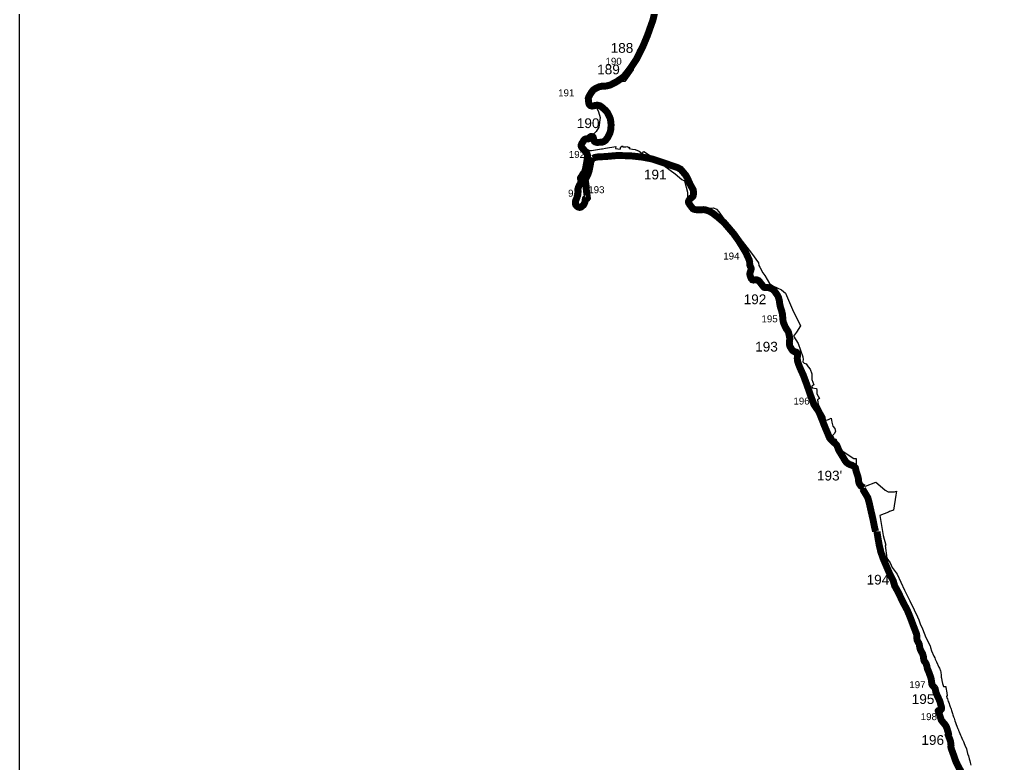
# Model space of a CAD drawing. Header units: metres. Extents: x 290946 to 378809, y 1824167 to 1998918.
# Drawn here: x 293435 to 300411, y 1966017 to 1971373 of the extents above; entities that cross this region are included whole.
import ezdxf

# ---------------------------------------------------------------- set-up
doc = ezdxf.new("R2010")
doc.units = ezdxf.units.M
for name, color, linetype in [('ARTIFICIALLY PROTECTED', 10, 'Continuous'), ('COASTLINE', 5, 'Continuous'), ('DISTRICT BOUNDRY', 86, 'Continuous'), ('NATURALLY PROTECTED', 3, 'Continuous'), ('UNPROTECTED', 130, 'Continuous'), ('UNPROTECTED DUE TO CREEK', 150, 'Continuous')]:
    doc.layers.add(name, color=color, linetype=linetype)
doc.styles.get("Standard").update_dxf_attribs({"font": 'arial.ttf'})
picture_1 = doc.add_image_def('image1.ecw', size_in_pixel=(449268, 1304479))

msp = doc.modelspace()

# ---------------------------------------------------------------- linework, layer by layer
at = {"layer": 'ARTIFICIALLY PROTECTED', "const_width": 50, "flags": 128}
for points in [[(298036.7108985389, 1971556.150816497), (298034.9270605199, 1971549.560003644), (298023.0672072665, 1971500.353065918), (298006.6942588554, 1971439.526600178), (297989.7908038765, 1971367.403297274), (297979.189009055, 1971338.489437943), (297951.4958083564, 1971259.913077334), (297942.0561143213, 1971237.154588918)], [(297824.1977978122, 1971016.361055216), (297823.6603986128, 1971015.562455298), (297801.4453152919, 1970987.240970851)], [(297762.3167233903, 1970948.226421574), (297731.0453198964, 1970926.506614463), (297683.7847633828, 1970901.54363003), (297656.1453907454, 1970894.934599631), (297654.493980049, 1970894.539720064), (297621.1478529386, 1970892.501452809), (297602.0996356933, 1970888.370630307), (297575.3249692233, 1970875.620165777), (297560.2297837737, 1970865.024516845), (297546.8360086732, 1970847.497088843), (297534.2137416955, 1970826.773123257), (297527.6657749174, 1970814.8016724), (297525.0738714011, 1970805.565880669), (297526.5388273943, 1970789.459810947), (297528.4539561036, 1970771.944910943), (297533.074668308, 1970760.569489066), (297539.6112670882, 1970754.03670774), (297552.1213698201, 1970750.207316454), (297563.5037671627, 1970751.671573635), (297579.732720934, 1970755.6137169), (297591.1151182766, 1970756.40222148), (297609.0348722658, 1970752.572450558), (297620.981122303, 1970744.125163407), (297624.2726873574, 1970741.409802211)], [(297565.0486013434, 1970506.040155207), (297564.3457568723, 1970511.656777699), (297562.3169481842, 1970519.991692507), (297559.6500158819, 1970527.214272978), (297558.0653169776, 1970529.214956241), (297554.562457898, 1970530.687185784), (297548.3070275987, 1970531.298779852), (297545.7211870145, 1970531.576293982), (297541.3952848885, 1970530.242252049), (297538.0871975059, 1970527.769301238), (297532.7495435686, 1970522.045904488), (297529.3641538005, 1970517.122401407), (297526.5176071317, 1970514.944427995), (297522.5137982788, 1970513.477133723), (297517.4429133585, 1970513.699600591), (297513.8026080783, 1970514.409144231), (297511.1715678622, 1970514.721961127), (297507.880153543, 1970514.188572136), (297499.6504809455, 1970511.254742865), (297496.6597945269, 1970508.882224854), (297491.7633640174, 1970503.280482535), (297489.4950695075, 1970497.901795539), (297488.2938510649, 1970494.834334293), (297486.1142269383, 1970491.811290494), (297483.7125479199, 1970489.055131008), (297481.1259494692, 1970485.480855311), (297479.2130943596, 1970481.391033529), (297475.1615399157, 1970472.697742061), (297474.1366888389, 1970469.54309019), (297473.8708932232, 1970465.807343347), (297474.4051891234, 1970462.562212316), (297476.3180442331, 1970457.183525319), (297480.0267740575, 1970450.922677733), (297491.5344883268, 1970438.660690958), (297498.8357744309, 1970430.191384902), (297507.1094032869, 1970420.233524942), (297514.4955704419, 1970410.143551552), (297517.0041086404, 1970404.55758314), (297518.7237077861, 1970399.615857517), (297519.7271230656, 1970393.313515421), (297519.2966548792, 1970385.507433968), (297517.0745902273, 1970365.98995252), (297513.7778708424, 1970345.699531579), (297508.2545396066, 1970315.231441265), (297498.8463845623, 1970270.275291109), (297498.5921185783, 1970269.75406067)], [(297507.8574175473, 1970087.524074305), (297512.1749831415, 1970088.161104004), (297518.6986981908, 1970089.019841298), (297518.9942661357, 1970089.355819417), (297518.236062209, 1970098.207895982), (297516.7631533658, 1970105.683330141), (297516.5417482726, 1970109.53404055), (297515.7953115326, 1970113.81085049), (297514.1780243677, 1970123.289229812), (297511.1882409257, 1970148.128832449), (297510.7001748835, 1970155.879866639), (297511.0874446779, 1970165.43721031), (297509.336015138, 1970179.13904339), (297507.1920107381, 1970194.670343764), (297504.1969222305, 1970209.060077806), (297504.0999153152, 1970217.17214611), (297506.3704834248, 1970226.860843938), (297514.1014798487, 1970242.023137836), (297523.286064268, 1970261.21640989), (297532.3236225815, 1970289.262800293), (297539.126232512, 1970324.245905037), (297540.1632524579, 1970329.855657283), (297544.3282283412, 1970352.386065604), (297550.0182902127, 1970365.612973681), (297557.8864014591, 1970374.525148252)], [(298404.4071377105, 1969989.516338426), (298421.7049995402, 1969978.904436393), (298453.3398640365, 1969954.383728242), (298499.588668739, 1969914.866247617), (298535.9897558125, 1969872.865945637), (298571.5238435813, 1969831.101018158), (298608.529708142, 1969778.900648263), (298644.6678155313, 1969719.710414945), (298658.26697246, 1969696.71394651), (298682.0556448207, 1969644.933833991), (298685.7949582562, 1969629.932885518), (298685.670668146, 1969621.095332258), (298686.4179245399, 1969609.394941714), (298689.9048684225, 1969598.815237507), (298695.5092913766, 1969588.235153663), (298696.886334853, 1969580.981443017), (298692.65137671, 1969564.053460721), (298688.1595018149, 1969551.660613579), (298686.6649890271, 1969541.827274323), (298690.7748991935, 1969525.27285414), (298696.8779983213, 1969510.585105608), (298704.4756102367, 1969502.121114461), (298713.8163151602, 1969499.631839289), (298725.7731753289, 1969500.876287056), (298736.6083930402, 1969500.876287056), (298747.444368618, 1969497.017663777), (298754.9169325567, 1969490.047541441), (298784.8465973713, 1969452.125672154), (298788.9808399121, 1969447.851062342)], [(298873.0538401909, 1969408.108624376), (298875.6769004207, 1969404.394760334), (298885.6746756217, 1969390.271151334), (298893.3965776472, 1969373.343169038), (298899.0010006014, 1969352.307522055), (298901.6330710436, 1969328.349055253), (298908.3591364551, 1969299.969723822), (298916.466792542, 1969275.770567611), (298921.0753788819, 1969255.233003443), (298923.073872909, 1969235.257300989), (298925.6900281541, 1969206.006704266), (298929.5619682315, 1969191.627979677), (298940.8958621164, 1969164.119913538), (298949.2310561769, 1969149.310410729)], [(299028.1816763198, 1968974.335722041), (299028.7901902471, 1968973.454418937), (299030.2953131662, 1968965.064836503), (299027.9231909422, 1968937.718875061), (299029.1137992533, 1968921.913477283), (299033.3116219367, 1968905.846130464), (299041.7853275553, 1968882.576703533), (299052.2454013365, 1968857.986142304), (299071.8188200838, 1968814.807828907), (299079.8173433912, 1968793.279414016), (299099.8977748438, 1968738.741623466), (299122.2222490776, 1968674.456291463), (299126.6367496683, 1968661.744339857), (299147.3273355925, 1968606.113786399), (299162.6779220612, 1968583.115419782), (299179.1509088537, 1968559.940901925), (299191.8224371556, 1968532.840565164), (299222.2636618747, 1968455.200767289), (299249.0095294169, 1968391.579798799), (299260.6821896386, 1968364.159808279), (299273.1005905209, 1968349.343363044), (299300.7240674993, 1968324.269145178), (299308.1763176797, 1968317.340652266)], [(299996.6655453399, 1966591.655590674), (300001.6494962687, 1966584.295936351), (300010.7265367823, 1966575.2243782), (300015.0132675333, 1966568.931910574)], [(300051.7720676067, 1966407.756753016), (300043.0444767022, 1966405.088099696), (300042.0061995626, 1966403.743427946), (300042.0061995626, 1966401.049149177), (300049.4446595078, 1966378.888260221), (300063.5841752692, 1966336.870494972), (300064.1782682937, 1966336.100910441)], [(300149.2115334385, 1966092.793223412), (300150.1507212476, 1966090.19687846), (300167.8090112856, 1966039.972895106), (300182.7200351696, 1966008.695799852), (300193.6992475206, 1965988.186708406), (300203.3787187809, 1965971.291754468), (300218.411001309, 1965940.985389215), (300219.2284904558, 1965940.39277308)]]:
    msp.add_lwpolyline(points, dxfattribs=at)
at = {"layer": 'COASTLINE', "flags": 128}
msp.add_lwpolyline([(298006.6942588554, 1971439.526600178), (297989.7908038765, 1971367.403297274), (297979.189009055, 1971338.489437943), (297951.4958083564, 1971259.913077334), (297919.1326341292, 1971181.887568986), (297872.2009916875, 1971087.696008382), (297823.6603986128, 1971015.562455298), (297781.0470796319, 1970961.235742527), (297731.0453198964, 1970926.506614463), (297683.7847633828, 1970901.54363003), (297654.493980049, 1970894.539720064), (297621.1478529386, 1970892.501452809), (297602.0996356933, 1970888.370630307), (297575.3249692233, 1970875.620165777), (297560.2297837737, 1970865.024516845), (297546.8360086732, 1970847.497088843), (297534.2137416955, 1970826.773123257), (297527.6657749174, 1970814.8016724), (297525.0738714011, 1970805.565880669), (297526.5388273943, 1970789.459810947), (297528.4539561036, 1970771.944910943), (297533.074668308, 1970760.569489066), (297539.6112670882, 1970754.03670774), (297552.1213698201, 1970750.207316454), (297563.5037671627, 1970751.671573635), (297579.732720934, 1970755.6137169), (297591.1151182766, 1970756.40222148), (297609.0348722658, 1970752.572450558), (297620.981122303, 1970744.125163407), (297633.745110321, 1970733.595571191), (297650.3120725627, 1970718.390378392), (297662.9343395405, 1970703.185185593), (297673.1140027075, 1970683.061045348), (297683.4823746392, 1970659.746441699), (297687.5392341487, 1970636.657342008), (297689.1262066527, 1970614.273986185), (297687.3232421891, 1970583.300599965), (297680.6737212967, 1970556.095103952), (297665.1215423323, 1970525.008965753), (297649.6595494844, 1970504.335871429), (297636.4741876785, 1970495.100079698), (297622.9500595356, 1970490.482183833), (297605.8192445991, 1970489.693679252), (297588.4633433048, 1970489.13067863), (297575.6159899691, 1970491.946441014), (297569.1923133011, 1970496.1137086), (297565.3605401496, 1970503.547366849), (297564.3457568723, 1970511.656777699), (297562.3169481842, 1970519.991692507), (297559.6500158819, 1970527.214272978), (297558.0653169776, 1970529.214956241), (297554.562457898, 1970530.687185784), (297548.3070275987, 1970531.298779852), (297545.7211870145, 1970531.576293982), (297541.3952848885, 1970530.242252049), (297538.0871975059, 1970527.769301238), (297532.7495435686, 1970522.045904488), (297529.3641538005, 1970517.122401407), (297526.5176071317, 1970514.944427995), (297522.5137982788, 1970513.477133723), (297517.4429133585, 1970513.699600591), (297513.8026080783, 1970514.409144231), (297511.1715678622, 1970514.721961127), (297507.880153543, 1970514.188572136), (297499.6504809455, 1970511.254742865), (297496.6597945269, 1970508.882224854), (297491.7633640174, 1970503.280482535), (297489.4950695075, 1970497.901795539), (297488.2938510649, 1970494.834334293), (297486.1142269383, 1970491.811290494), (297483.7125479199, 1970489.055131008), (297481.1259494692, 1970485.480855311), (297479.2130943596, 1970481.391033529), (297475.1615399157, 1970472.697742061), (297474.1366888389, 1970469.54309019), (297473.8708932232, 1970465.807343347), (297474.4051891234, 1970462.562212316), (297476.3180442331, 1970457.183525319), (297480.0267740575, 1970450.922677733), (297491.5344883268, 1970438.660690958), (297498.8357744309, 1970430.191384902), (297507.1094032869, 1970420.233524942), (297514.4955704419, 1970410.143551552), (297517.0041086404, 1970404.55758314), (297518.7237077861, 1970399.615857517), (297519.7271230656, 1970393.313515421), (297519.2966548792, 1970385.507433968), (297517.0745902273, 1970365.98995252), (297513.7778708424, 1970345.699531579), (297508.2545396066, 1970315.231441265), (297498.8463845623, 1970270.275291109), (297498.1483894925, 1970268.844441921), (297496.4098436837, 1970268.50770453), (297495.1502695187, 1970268.702457948), (297493.7838361737, 1970268.809135746), (297492.1877692716, 1970268.50770453), (297491.388977954, 1970267.60341088), (297490.925921507, 1970265.825194485), (297487.8717194104, 1970260.463970758), (297486.2218439849, 1970259.489064758), (297484.5731547764, 1970258.280657873), (297483.2949634644, 1970256.421983149), (297482.4059860303, 1970253.738713831), (297481.9080677232, 1970248.892656554), (297481.1805158591, 1970247.172904148), (297479.6731193404, 1970245.683590971), (297478.1096406988, 1970244.701471882), (297476.8856862606, 1970243.105860543), (297476.0876528095, 1970240.907766408), (297474.6477064115, 1970239.66028155), (297472.9985888526, 1970238.738524631), (297471.5616739208, 1970238.01152113), (297470.4968714528, 1970236.433752697), (297469.6980801352, 1970233.975228065), (297469.2160770251, 1970231.450646718), (297469.1304381078, 1970229.578660158), (297469.8398011755, 1970227.706673599), (297472.2839207193, 1970224.998727922), (297473.5328847529, 1970222.474146575), (297473.9968993009, 1970219.449699416), (297473.5048436914, 1970215.893531076), (297472.6226870561, 1970212.588037875), (297472.1600673708, 1970208.956962309), (297472.7075681069, 1970201.865970057), (297470.8917199125, 1970193.448674174), (297467.7124698391, 1970188.626533983), (297465.3229166851, 1970185.414051673), (297461.718503491, 1970182.577409293), (297460.2800259028, 1970180.633644005), (297459.4123156547, 1970178.085552677), (297457.1129486171, 1970173.064862705), (297455.2395025668, 1970169.222184149), (297452.9969755186, 1970161.450269963), (297450.9802926949, 1970155.704474672), (297450.3846096061, 1970151.137829706), (297451.0932148072, 1970146.214706261), (297451.746495752, 1970140.173174298), (297452.0587367603, 1970135.719660947), (297452.030695699, 1970132.245229595), (297451.1788537246, 1970126.276967436), (297449.5888497546, 1970122.391010343), (297448.8226466976, 1970119.667879215), (297449.3046498077, 1970116.307338751), (297449.7017718669, 1970113.272146591), (297449.3614897971, 1970110.378938403), (297448.339885721, 1970106.804662707), (297446.8582566642, 1970105.002149588), (297445.6092926306, 1970102.704590744), (297444.7862495842, 1970098.534665704), (297444.673327472, 1970095.754968769), (297444.2186075568, 1970093.586865901), (297443.1401634914, 1970090.580146461), (297441.1530374622, 1970085.729533549), (297439.45011138, 1970081.928614985), (297437.692618908, 1970077.550649257), (297435.4675227899, 1970073.284296599), (297434.3322387351, 1970071.151499905), (297433.968462803, 1970068.56427857), (297433.7873327034, 1970064.1168394), (297433.968462803, 1970057.762866768), (297433.879034553, 1970049.702808636), (297434.1063945105, 1970043.439948713), (297434.6513005422, 1970041.125306236), (297436.2405466457, 1970039.037686262), (297439.7828147846, 1970035.270934965), (297442.0079109027, 1970032.457070763), (297446.8741718613, 1970027.945093423), (297452.0511580951, 1970025.040496147), (297457.7730503607, 1970022.589943877), (297462.1777706053, 1970021.909256004), (297467.0364528986, 1970022.181455226), (297471.1690990606, 1970023.633564046), (297475.0296711402, 1970025.903029804), (297479.0706154528, 1970029.488314953), (297485.6284344956, 1970035.09022809), (297488.4004220246, 1970037.206213594), (297490.384804808, 1970039.018324811), (297492.1506338118, 1970041.352328739), (297494.3438995359, 1970045.337370905), (297496.9327715861, 1970050.509156121), (297500.2537426997, 1970058.283727761), (297502.052159964, 1970063.568264957), (297503.1366669617, 1970069.322032611), (297503.643679667, 1970073.213304612), (297503.7884321734, 1970076.706338142), (297503.7717591097, 1970080.545220334), (297504.1196198449, 1970083.585727403), (297504.9600938213, 1970085.612985207), (297506.031717088, 1970086.771255536), (297507.8574175473, 1970087.524074305), (297512.1749831415, 1970088.161104004), (297518.6986981908, 1970089.019841298), (297518.9942661357, 1970089.355819417), (297518.236062209, 1970098.207895982), (297516.7631533658, 1970105.683330141), (297516.5417482726, 1970109.53404055), (297515.7953115326, 1970113.81085049), (297514.1780243677, 1970123.289229812), (297511.1882409257, 1970148.128832449), (297510.7001748835, 1970155.879866639), (297511.0874446779, 1970165.43721031), (297509.336015138, 1970179.13904339), (297507.1920107381, 1970194.670343764), (297504.1969222305, 1970209.060077806), (297504.0999153152, 1970217.17214611), (297506.3704834248, 1970226.860843938), (297514.1014798487, 1970242.023137836), (297523.286064268, 1970261.21640989), (297532.3236225815, 1970289.262800293), (297539.126232512, 1970324.245905037), (297544.3282283412, 1970352.386065604), (297550.0182902127, 1970365.612973681), (297556.6973678995, 1970374.01850084), (297572.6534897219, 1970380.817407207), (297598.5050747642, 1970385.391265263), (297646.3741980976, 1970387.122027121), (297730.5618010533, 1970394.682863529), (297826.4796620866, 1970392.962731486), (297918.4300918604, 1970382.813914471), (297986.0113235152, 1970369.450337328), (298087.8701002398, 1970335.183226632), (298167.837902383, 1970307.826255738), (298189.8546828076, 1970295.83544343), (298207.9138842375, 1970274.573533216), (298224.7733829579, 1970254.717416194), (298236.1535067007, 1970235.804315724), (298244.9356639952, 1970216.767453822), (298258.1930231212, 1970186.5377751), (298274.6553997823, 1970157.300845283), (298279.3556879718, 1970147.905985945), (298281.4587675793, 1970134.8028393), (298281.2109452256, 1970115.024547718), (298278.3666721563, 1970102.86783435), (298272.1817234438, 1970095.203736871), (298261.2972444085, 1970086.921211872), (298255.2252178083, 1970081.418763444), (298248.5461401214, 1970071.405856222), (298246.072463783, 1970065.472140965), (298245.5621820734, 1970059.019571551), (298247.8041887932, 1970053.234565067), (298255.967927003, 1970039.883895559), (298266.3681293289, 1970026.246600649), (298277.6247208281, 1970012.031119666), (298285.6688924319, 1970008.403611902), (298294.6085096587, 1970005.917456807), (298315.2831084671, 1970004.174926223), (298333.4673578735, 1970004.548108699), (298352.1495255872, 1970005.917456807), (298368.4648761424, 1970004.050405519), (298396.5461045019, 1969994.338929513), (298421.7049995402, 1969978.904436393), (298453.3398640365, 1969954.383728242), (298499.588668739, 1969914.866247617), (298535.9897558125, 1969872.865945637), (298571.5238435813, 1969831.101018158), (298608.529708142, 1969778.900648263), (298644.6678155313, 1969719.710414945), (298658.26697246, 1969696.71394651), (298682.0556448207, 1969644.933833991), (298685.7949582562, 1969629.932885518), (298685.670668146, 1969621.095332258), (298686.4179245399, 1969609.394941714), (298689.9048684225, 1969598.815237507), (298695.5092913766, 1969588.235153663), (298696.886334853, 1969580.981443017), (298692.65137671, 1969564.053460721), (298688.1595018149, 1969551.660613579), (298686.6649890271, 1969541.827274323), (298690.7748991935, 1969525.27285414), (298696.8779983213, 1969510.585105608), (298704.4756102367, 1969502.121114461), (298713.8163151602, 1969499.631839289), (298725.7731753289, 1969500.876287056), (298736.6083930402, 1969500.876287056), (298747.444368618, 1969497.017663777), (298754.9169325567, 1969490.047541441), (298784.8465973713, 1969452.125672154), (298789.1164173745, 1969447.710881705), (298793.4756656277, 1969445.843830417), (298800.6996493462, 1969446.217012893), (298817.6379661853, 1969445.470268305), (298827.1037190854, 1969442.85647243), (298845.2872106254, 1969436.881756454), (298862.2262853309, 1969423.438835326), (298875.6769004207, 1969404.394760334), (298885.6746756217, 1969390.271151334), (298893.3965776472, 1969373.343169038), (298899.0010006014, 1969352.307522055), (298901.6330710436, 1969328.349055253), (298908.3591364551, 1969299.969723822), (298916.466792542, 1969275.770567611), (298921.0753788819, 1969255.233003443), (298923.073872909, 1969235.257300989), (298925.6900281541, 1969206.006704266), (298929.5619682315, 1969191.627979677), (298940.8958621164, 1969164.119913538), (298949.862938843, 1969148.187717238), (298953.2415078125, 1969143.638535542), (298962.3336325157, 1969130.195614414), (298965.6962862881, 1969120.362654794), (298970.6785008251, 1969099.077966403), (298972.927848672, 1969085.316530426), (298974.1919700361, 1969076.537820791), (298972.5292108798, 1969065.615305011), (298971.4992702719, 1969057.304686926), (298970.8656938568, 1969046.777752163), (298972.2139384052, 1969033.523889909), (298975.9365787772, 1969021.730488474), (298989.4068983967, 1968999.373707191), (298997.0886334965, 1968990.667128453), (299008.8097971758, 1968983.939593708), (299017.6798669871, 1968982.435854352), (299024.9099136378, 1968979.07417498), (299028.7901902471, 1968973.454418937), (299030.2953131662, 1968965.064836503), (299027.9231909422, 1968937.718875061), (299029.1137992533, 1968921.913477283), (299033.3116219367, 1968905.846130464), (299041.7853275553, 1968882.576703533), (299052.2454013365, 1968857.986142304), (299071.8188200838, 1968814.807828907), (299079.8173433912, 1968793.279414016), (299099.8977748438, 1968738.741623466), (299122.2222490776, 1968674.456291463), (299126.6367496683, 1968661.744339857), (299147.3273355925, 1968606.113786399), (299162.6779220612, 1968583.115419782), (299179.1509088537, 1968559.940901925), (299191.8224371556, 1968532.840565164), (299222.2636618747, 1968455.200767289), (299249.0095294169, 1968391.579798799), (299260.6821896386, 1968364.159808279), (299273.1005905209, 1968349.343363044), (299300.7240674993, 1968324.269145178), (299309.4812151983, 1968316.127465243), (299314.8029539385, 1968307.26257817), (299322.9265252225, 1968284.914528522), (299329.8958657886, 1968269.591648473), (299339.0190630194, 1968255.914871389), (299355.3798855662, 1968229.158485109), (299372.6319591466, 1968199.840692762), (299379.8544271321, 1968190.469370875), (299391.4088601758, 1968181.049075905), (299401.4195191077, 1968175.477154036), (299411.0497290439, 1968171.424536611), (299419.7932351455, 1968169.018401787), (299430.1835852065, 1968163.573278439), (299439.3067824372, 1968157.241324712), (299446.0229955839, 1968149.389686905), (299447.4167121238, 1968143.058112814), (299450.0775814939, 1968129.507754615), (299456.1829542212, 1968110.808009741), (299463.6593074926, 1968088.899958557), (299467.3342022735, 1968071.170943683), (299468.3300388876, 1968057.291820456), (299470.7142869761, 1968045.219765981), (299475.6419351231, 1968032.432856367), (299486.0618694379, 1968015.751067893), (299508.5527203912, 1967981.013702424), (299535.1326079589, 1967935.378120919), (299546.0368971929, 1967895.19194139), (299557.6234589123, 1967842.745342308), (299571.9419845096, 1967781.212487152), (299584.8913668381, 1967716.505762477), (299616.7030175076, 1967596.766890843), (299618.1943549202, 1967589.733660438), (299629.2561747226, 1967543.465107618), (299647.3077974872, 1967492.974619585), (299664.5159148091, 1967453.462074232), (299693.8392864036, 1967384.345111131), (299717.1929433786, 1967339.714688914), (299728.4677236745, 1967301.34598771), (299754.6247289265, 1967254.108603071), (299786.7461437322, 1967186.302903725), (299818.6811233725, 1967126.837054459), (299838.2098279948, 1967079.792525056), (299861.4581415228, 1967018.024181674), (299877.9030872539, 1966975.088076232), (299884.5858321633, 1966957.640098917), (299888.2047669314, 1966940.243159099), (299888.2047669314, 1966922.164878836), (299890.4654827762, 1966909.016935108), (299895.8107153787, 1966897.923582996), (299901.3605719429, 1966890.322125506), (299905.0604763192, 1966881.07760214), (299907.3219500305, 1966868.135421283), (299910.416319053, 1966850.133068279), (299913.9108416009, 1966841.71007785), (299919.8722196883, 1966828.973280228), (299928.9173566671, 1966813.771124519), (299934.4672132313, 1966795.076314917), (299937.3448324276, 1966772.273081354), (299940.4285913188, 1966762.00126218), (299943.3062105151, 1966757.481692114), (299949.472970431, 1966749.88061426), (299954.1247551629, 1966741.944697196), (299959.4108741764, 1966726.741782215), (299963.2782670546, 1966705.740682134), (299971.6686073556, 1966687.765662943), (299979.4041509786, 1966665.605153624), (299985.5921311572, 1966650.659252413), (299991.4034516727, 1966628.580364897), (299996.2098411758, 1966592.328515662), (300001.6494962687, 1966584.295936351), (300010.7265367823, 1966575.2243782), (300015.0132675333, 1966568.931910574), (300019.1891120874, 1966562.452657965), (300021.6317158982, 1966551.549883272), (300025.2952426812, 1966535.033047082), (300033.1217302873, 1966515.611233979), (300041.8326481283, 1966496.734958229), (300049.2870232706, 1966480.525247799), (300053.3256939835, 1966471.022192118), (300059.5780928167, 1966446.808609728), (300064.9286304849, 1966428.911415977), (300065.7099908724, 1966420.579538259), (300063.7562109704, 1966414.070674019), (300060.4996585114, 1966410.425406336), (300043.0444767022, 1966405.088099696), (300042.0061995626, 1966403.743427946), (300042.0061995626, 1966401.049149177), (300049.4446595078, 1966378.888260221), (300063.5841752692, 1966336.870494972), (300078.2981538566, 1966317.81009562), (300087.6926673033, 1966307.522711358), (300094.9636387465, 1966296.990841323), (300103.4706904922, 1966279.957699775), (300107.0652514215, 1966267.221281788), (300112.953116456, 1966248.07546427), (300115.8943964404, 1966235.992020707), (300114.3854841886, 1966231.833484755), (300113.2797569284, 1966229.624001531), (300130.1331927166, 1966183.719519916), (300133.5382870144, 1966153.498193192), (300132.6235421184, 1966142.656160307), (300135.2381816306, 1966131.42196313), (300150.1507212476, 1966090.19687846), (300167.8090112856, 1966039.972895106), (300182.7200351696, 1966008.695799852)], dxfattribs=at)
at = {"layer": 'DISTRICT BOUNDRY'}
msp.add_polyline3d([(298005.7380930723, 1971448.111318593, 0), (297973.0213101053, 1971354.398622323, 0), (297959.9519066684, 1971278.64880549, 0), (297950.4469748235, 1971259.55249633, 0), (297934.3376592904, 1971243.267534289, 0), (297895.6597526893, 1971171.197928633, 0), (297881.7297686341, 1971155.949543727, 0), (297835.4758145893, 1971043.178921393, 0), (297848.321201585, 1971011.558369826, 0), (297808.3052040098, 1970952.411139938, 0), (297786.945720371, 1970926.667662274, 0), (297645.6691178791, 1970910.948752396, 0), (297633.0616528664, 1970902.949592283, 0), (297536.1690981119, 1970829.58915298, 0), (297538.5981882731, 1970752.602913638, 0), (297581.4524704628, 1970743.902122231, 0), (297598.221866167, 1970709.516442855, 0), (297609.673017407, 1970668.620723708, 0), (297601.3932417018, 1970599.771824212, 0), (297581.2036514209, 1970566.301749233, 0), (297553.9975978953, 1970540.936067281, 0), (297552.1210027201, 1970539.18638139, 0), (297507.5277210942, 1970505.336161916, 0), (297493.0370143906, 1970497.10091207, 0), (297487.5026971617, 1970476.580697963, 0), (297490.8451895281, 1970456.982753539, 0), (297529.1202348317, 1970432.190490488, 0), (297532.8535508593, 1970431.845065229, 0), (297548.8916324019, 1970430.361684018, 0), (297620.3727019291, 1970442.567779377, 0), (297628.4048542678, 1970443.939503192, 0), (297648.3880549733, 1970447.352227764, 0), (297723.2961814444, 1970458.576988016, 0), (297720.9686855865, 1970445.546420435, 0), (297754.5889815893, 1970441.052411884, 0), (297758.349210519, 1970456.75309367, 0), (297770.4119852518, 1970464.493332169, 0), (297774.1741671248, 1970457.016264693, 0), (297795.0847397036, 1970457.056160704, 0), (297808.5966975471, 1970460.189654698, 0), (297812.9039243909, 1970452.972668298, 0), (297821.5097558018, 1970453.766027851, 0), (297818.2316894574, 1970444.255720605, 0), (297844.3256623345, 1970440.899631218, 0), (297863.0680655752, 1970438.488979284, 0), (297890.0082378937, 1970426.835510461, 0), (297891.2089947292, 1970425.88439441, 0), (297912.4473420453, 1970409.062049594, 0), (297924.1987013253, 1970423.275684617, 0), (297986.578360683, 1970382.168764854, 0), (298151.0637261195, 1970262.61093741, 0), (298197.688714993, 1970223.260092116, 0), (298217.1840632947, 1970213.352528232, 0), (298238.2052143223, 1970131.332000177, 0), (298238.0908228541, 1970104.789850528, 0), (298263.6312643072, 1969998.436318967, 0), (298358.9845014421, 1970011.456432476, 0), (298424.6761909826, 1970019.596788294, 0), (298446.0551630802, 1970009.922542299, 0), (298464.4293755965, 1969990.870222039, 0), (298525.0226700321, 1969905.862323764, 0), (298578.7885593949, 1969836.121625062, 0), (298614.7279027404, 1969801.154779193, 0), (298697.7979288519, 1969693.928430952, 0), (298749.6332558136, 1969624.625674795, 0), (298752.1814031958, 1969603.447179703, 0), (298757.8588383427, 1969592.398989745, 0), (298779.5308720098, 1969552.406078277, 0), (298795.7246547047, 1969532.313856709, 0), (298829.1666597693, 1969476.080001876, 0), (298852.8986844074, 1969456.930368506, 0), (298914.6504261924, 1969428.746235583, 0), (298942.5570130373, 1969406.28761058, 0), (298994.2034505717, 1969287.223541378, 0), (299051.8692093868, 1969171.688697093, 0), (299022.9094684768, 1969124.793523601, 0), (299000.2295443731, 1969096.776693074, 0), (299034.0149557913, 1969042.693252345, 0), (299067.7691077589, 1968948.872032698, 0), (299068.277152287, 1968945.358134985, 0), (299070.3658106, 1968930.909538173, 0), (299067.3088451267, 1968912.239872017, 0), (299077.676309861, 1968901.951471292, 0), (299091.7494693268, 1968898.062778097, 0), (299107.0565868921, 1968875.562322616, 0), (299120.721973789, 1968858.087134925, 0), (299131.8315133426, 1968824.469573813, 0), (299133.389106295, 1968784.164662015, 0), (299146.3005579276, 1968746.620023593, 0), (299132.30765024, 1968737.305762921, 0), (299134.2958538732, 1968725.011863728, 0), (299165.4870367101, 1968720.009435263, 0), (299169.0642455149, 1968707.148349556, 0), (299169.4976772211, 1968680.872925757, 0), (299187.408100956, 1968648.358145081, 0), (299172.3713630476, 1968639.870655431, 0), (299174.7188000948, 1968622.45148017, 0), (299177.3619356678, 1968605.835206742, 0), (299206.834110184, 1968551.022453871, 0), (299225.9912345681, 1968515.791547282, 0), (299228.3556382276, 1968491.097908881, 0), (299251.3369404578, 1968496.749766549, 0), (299271.232975194, 1968506.227422761, 0), (299277.2273913819, 1968477.967135029, 0), (299284.3121060513, 1968450.226107212, 0), (299297.8745266371, 1968431.529206151, 0), (299302.0138215009, 1968411.653770535, 0), (299292.8042483181, 1968393.363777329, 0), (299280.353462566, 1968382.135947546, 0), (299294.2286462744, 1968356.967885853, 0), (299305.5598326633, 1968359.055673746, 0), (299312.0359644949, 1968336.983106687, 0), (299290.9561050655, 1968324.292368453, 0), (299296.5446419036, 1968299.810729655, 0), (299315.0258781372, 1968299.346884445, 0), (299326.2254912785, 1968288.612200033, 0), (299409.3554061046, 1968233.51851349, 0), (299434.9590325219, 1968217.305934662, 0), (299450.4759382217, 1968217.711034467, 0), (299450.6303656643, 1968178.474851631, 0), (299450.6879867634, 1968163.838362923, 0), (299450.6978091554, 1968161.33079139, 0), (299448.3475587033, 1968141.38993172, 0), (299434.6347965808, 1968113.341988804, 0), (299488.0381524048, 1968030.786438636, 0), (299508.3742080781, 1968019.391798738, 0), (299517.9426908973, 1968018.260740738, 0), (299591.9478660336, 1968045.699364436, 0), (299624.4336793403, 1968019.453483057, 0), (299660.0188259393, 1967990.062453812, 0), (299682.2131591495, 1967977.314066862, 0), (299699.5394135036, 1967976.375388929, 0), (299726.3656197196, 1967977.443858697, 0), (299740.5343038236, 1967981.87266897, 0), (299736.1511203087, 1967954.243881052, 0), (299718.9031077755, 1967845.537718093, 0), (299691.1267387156, 1967836.021620705, 0), (299683.0349216631, 1967831.605455551, 0), (299621.5158466257, 1967807.913198919, 0), (299646.014672113, 1967662.354929578, 0), (299663.8046873995, 1967594.927958837, 0), (299659.0021562249, 1967592.121662303, 0), (299670.9062341342, 1967499.518359672, 0), (299694.9103806764, 1967467.843470506, 0), (299711.0609450252, 1967432.510164347, 0), (299745.4708294891, 1967385.110053429, 0), (299799.1605019144, 1967270.710259745, 0), (299833.1344792619, 1967203.227336441, 0), (299837.1285047742, 1967193.649308345, 0), (299867.9599030934, 1967128.552526108, 0), (299891.7575775122, 1967079.675390948, 0), (299901.2608443404, 1967057.674628358, 0), (299912.4900397728, 1967028.635335705, 0), (299927.9023229379, 1966991.890999034, 0), (299953.3087858765, 1966930.967498891, 0), (299982.8127485129, 1966869.796144002, 0), (299986.4703874684, 1966857.904147606, 0), (299993.3644025382, 1966835.049930451, 0), (300010.7149369826, 1966795.876360557, 0), (300016.2820103699, 1966783.307348306, 0), (300020.4991713541, 1966774.147141423, 0), (300029.0535219623, 1966755.566002828, 0), (300046.3037327823, 1966717.754583374, 0), (300050.3120956508, 1966709.26175639, 0), (300058.5222315754, 1966691.866110501, 0), (300059.5592020921, 1966681.257218558, 0), (300061.9329229345, 1966656.975093015, 0), (300063.3772024746, 1966644.750270775, 0), (300064.1116322947, 1966638.534254065, 0), (300066.2386009138, 1966620.529716047, 0), (300072.7370925007, 1966600.445280247, 0), (300080.1276845955, 1966577.733549003, 0), (300095.2751128917, 1966576.931324994, 0), (300096.7419478828, 1966568.578198806, 0), (300097.7897281653, 1966562.611439515, 0), (300098.9433075251, 1966555.746885863, 0), (300100.4794647144, 1966546.606915802, 0), (300105.8877921521, 1966514.424954519, 0), (300100.6499094309, 1966507.181362015, 0), (300104.3587216252, 1966496.732915435, 0), (300107.1478147806, 1966488.875648586, 0), (300110.3636625989, 1966479.816142059, 0), (300113.4929366927, 1966471.137994558, 0), (300116.5422540752, 1966462.681839982, 0), (300124.9720084921, 1966439.304310202, 0), (300127.6021780224, 1966431.501878276, 0), (300130.8721565147, 1966421.800871998, 0), (300133.3117936696, 1966414.563821064, 0), (300136.5891045546, 1966404.841478515, 0), (300143.4289611357, 1966384.809344901, 0), (300146.9858391088, 1966374.392459336, 0), (300151.7349872757, 1966360.483436304, 0), (300155.5963040015, 1966349.348002784, 0), (300161.5073120985, 1966332.301792251, 0), (300165.6803848325, 1966318.890519979, 0), (300171.4418857798, 1966304.640270769, 0), (300176.0049203313, 1966292.301304813, 0), (300178.2899103967, 1966286.733762589, 0), (300180.3046233088, 1966281.824896457, 0), (300183.1204759932, 1966274.963856083, 0), (300184.6364037994, 1966270.964403087, 0), (300186.3888540873, 1966266.341083907, 0), (300187.9690055181, 1966262.172310959, 0), (300191.9154592548, 1966251.760525295, 0), (300200.7600645807, 1966227.789384526, 0), (300205.6250987888, 1966217.744834565, 0), (300216.9940833662, 1966194.272815588, 0), (300217.4577994125, 1966193.315560678, 0), (300222.1042807836, 1966182.525154766, 0), (300228.6625065572, 1966169.341124765, 0), (300232.9713585577, 1966157.434878354, 0), (300245.8384285527, 1966130.459005121, 0), (300253.9451536546, 1966085.559577256, 0), (300256.9451974168, 1966086.466440919, 0), (300260.0109081978, 1966078.977611855, 0), (300264.7640842943, 1966059.100698907, 0), (300268.499873109, 1966043.478133465, 0), (300272.2489558909, 1966030.745327754, 0), (300275.9967083496, 1966012.191287846, 0)], dxfattribs=at)
at = {"layer": 'NATURALLY PROTECTED', "const_width": 50, "flags": 128}
for points in [[(297942.0561143213, 1971237.154588918), (297919.1326341292, 1971181.887568986), (297872.2009916875, 1971087.696008382), (297824.1977978122, 1971016.361055216)], [(297801.445315292, 1970987.240970851), (297781.0470796319, 1970961.235742527), (297762.3167233903, 1970948.226421574)], [(297624.2726873574, 1970741.409802211), (297633.745110321, 1970733.595571191), (297650.3120725627, 1970718.390378392), (297662.9343395405, 1970703.185185593), (297673.1140027075, 1970683.061045348), (297683.4823746392, 1970659.746441699), (297687.5392341487, 1970636.657342008), (297689.1262066527, 1970614.273986185), (297687.3232421891, 1970583.300599965), (297680.6737212967, 1970556.095103952), (297665.1215423323, 1970525.008965753), (297649.6595494844, 1970504.335871429), (297636.4741876785, 1970495.100079698), (297622.9500595356, 1970490.482183833), (297605.8192445991, 1970489.693679252), (297588.4633433048, 1970489.13067863), (297575.6159899691, 1970491.946441014), (297569.1923133011, 1970496.1137086), (297565.3605401496, 1970503.547366849), (297565.0486013434, 1970506.040155207)], [(297557.8864014591, 1970374.525148252), (297572.6534897219, 1970380.817407207), (297598.5050747642, 1970385.391265263), (297646.3741980976, 1970387.122027121), (297730.5618010533, 1970394.682863529), (297826.4796620866, 1970392.962731486), (297918.4300918604, 1970382.813914471), (297986.0113235152, 1970369.450337328), (298087.8701002398, 1970335.183226632), (298167.837902383, 1970307.826255738), (298189.8546828076, 1970295.83544343), (298207.9138842375, 1970274.573533216), (298224.7733829579, 1970254.717416194), (298236.1535067007, 1970235.804315724), (298244.9356639952, 1970216.767453822), (298258.1930231212, 1970186.5377751), (298274.6553997823, 1970157.300845283), (298279.3556879718, 1970147.905985945), (298281.4587675793, 1970134.8028393), (298281.2109452256, 1970115.024547718), (298278.3666721563, 1970102.86783435), (298272.1817234438, 1970095.203736871), (298261.2972444085, 1970086.921211872), (298255.2252178083, 1970081.418763444), (298248.5461401214, 1970071.405856222), (298246.072463783, 1970065.472140965), (298245.5621820734, 1970059.019571551), (298247.8041887932, 1970053.234565067), (298255.967927003, 1970039.883895559), (298266.3681293289, 1970026.246600649), (298277.6247208281, 1970012.031119666), (298285.6688924319, 1970008.403611902), (298294.6085096587, 1970005.917456807), (298315.2831084671, 1970004.174926223), (298333.4673578735, 1970004.548108699), (298352.1495255872, 1970005.917456807), (298368.4648761424, 1970004.050405519), (298396.5461045019, 1969994.338929513), (298404.4071377105, 1969989.516338426)], [(298788.9808399121, 1969447.851062342), (298789.1164173745, 1969447.710881705), (298793.4756656277, 1969445.843830417), (298800.6996493462, 1969446.217012893), (298817.6379661853, 1969445.470268305), (298827.1037190854, 1969442.85647243), (298845.2872106254, 1969436.881756454), (298862.2262853309, 1969423.438835326), (298873.0538401909, 1969408.108624376)], [(298949.2310561769, 1969149.310410729), (298949.862938843, 1969148.187717238), (298953.2415078125, 1969143.638535542), (298962.3336325157, 1969130.195614414), (298965.6962862881, 1969120.362654794), (298970.6785008251, 1969099.077966403), (298972.927848672, 1969085.316530426), (298974.1919700361, 1969076.537820791), (298972.5292108798, 1969065.615305011), (298971.4992702719, 1969057.304686926), (298970.8656938568, 1969046.777752163), (298972.2139384052, 1969033.523889909), (298975.9365787772, 1969021.730488474), (298989.4068983967, 1968999.373707191), (298997.0886334965, 1968990.667128453), (299008.8097971758, 1968983.939593708), (299017.6798669871, 1968982.435854352), (299024.9099136378, 1968979.07417498), (299028.1816763198, 1968974.335722041)], [(299308.1763176797, 1968317.340652266), (299309.4812151983, 1968316.127465243), (299314.8029539385, 1968307.26257817), (299322.9265252225, 1968284.914528522), (299329.8958657886, 1968269.591648473), (299339.0190630194, 1968255.914871389), (299355.3798855662, 1968229.158485109), (299372.6319591466, 1968199.840692762), (299379.8544271321, 1968190.469370875), (299391.4088601758, 1968181.049075905), (299401.4195191077, 1968175.477154036), (299411.0497290439, 1968171.424536611), (299419.7932351455, 1968169.018401787), (299430.1835852065, 1968163.573278439), (299439.3067824372, 1968157.241324712), (299446.0229955839, 1968149.389686905), (299447.4167121238, 1968143.058112814), (299450.0775814939, 1968129.507754615), (299456.1829542212, 1968110.808009741), (299463.6593074926, 1968088.899958557), (299467.3342022735, 1968071.170943683), (299468.3300388876, 1968057.291820456), (299470.7142869761, 1968045.219765981), (299475.6419351231, 1968032.432856367), (299486.0618694379, 1968018.631609962), (299505.8861504102, 1968006.476300925)], [(299996.6655453399, 1966591.655590674), (299996.2098411758, 1966592.328515662), (299991.4034516727, 1966628.580364897), (299985.5921311572, 1966650.659252413), (299979.4041509786, 1966665.605153624), (299971.6686073556, 1966687.765662943), (299963.2782670546, 1966705.740682134), (299959.4108741764, 1966726.741782215), (299954.1247551629, 1966741.944697196), (299949.472970431, 1966749.88061426), (299943.3062105151, 1966757.481692114), (299940.4285913188, 1966762.00126218), (299937.3448324276, 1966772.273081354), (299934.4672132313, 1966795.076314917), (299928.9173566671, 1966813.771124519), (299919.8722196883, 1966828.973280228), (299913.9108416009, 1966841.71007785), (299910.416319053, 1966850.133068279), (299907.3219500305, 1966868.135421283), (299905.0604763192, 1966881.07760214), (299901.3605719429, 1966890.322125506), (299895.8107153787, 1966897.923582996), (299890.4654827762, 1966909.016935108), (299888.2047669314, 1966922.164878836), (299888.2047669314, 1966940.243159099), (299884.5858321633, 1966957.640098917), (299877.9030872539, 1966975.088076232), (299861.4581415228, 1967018.024181674), (299838.2098279948, 1967079.792525056), (299818.6811233725, 1967126.837054459), (299786.7461437322, 1967186.302903725), (299754.6247289265, 1967254.108603071), (299728.4677236745, 1967301.34598771), (299717.1929433786, 1967339.714688914), (299693.8392864036, 1967384.345111131), (299664.5159148091, 1967453.462074232), (299647.3077974872, 1967492.974619585), (299629.2561747226, 1967543.465107618), (299618.1943549202, 1967589.733660438), (299616.7030175076, 1967596.766890843), (299602.7750002986, 1967676.975416737), (299602.7750002986, 1967692.643661508)], [(300015.0132675333, 1966568.931910574), (300019.1891120874, 1966562.452657965), (300021.6317158982, 1966551.549883272), (300025.2952426812, 1966535.033047082), (300033.1217302873, 1966515.611233979), (300041.8326481283, 1966496.734958229), (300049.2870232706, 1966480.525247799), (300053.3256939835, 1966471.022192118), (300059.5780928167, 1966446.808609728), (300064.9286304849, 1966428.911415977), (300065.7099908724, 1966420.579538259), (300063.7562109704, 1966414.070674019), (300060.4996585114, 1966410.425406336), (300051.7720676067, 1966407.756753016)], [(300064.1782682937, 1966336.100910441), (300078.2981538566, 1966317.81009562), (300087.6926673033, 1966307.522711358), (300094.9636387465, 1966296.990841323), (300103.4706904922, 1966279.957699775), (300107.0652514215, 1966267.221281788), (300112.953116456, 1966248.07546427), (300115.8943964404, 1966235.992020707), (300114.3854841886, 1966231.833484755), (300113.2797569284, 1966229.624001531), (300130.1331927166, 1966183.719519916), (300133.5382870144, 1966153.498193192), (300132.6235421184, 1966142.656160307), (300135.2381816306, 1966131.42196313), (300149.2115334385, 1966092.793223412)]]:
    msp.add_lwpolyline(points, dxfattribs=at)
at = {"layer": 'UNPROTECTED', "const_width": 50, "flags": 128}
msp.add_lwpolyline([(297498.5921185783, 1970269.75406067), (297498.1483894925, 1970268.844441921), (297496.4098436837, 1970268.50770453), (297495.1502695187, 1970268.702457948), (297493.7838361737, 1970268.809135746), (297492.1877692716, 1970268.50770453), (297491.388977954, 1970267.60341088), (297490.925921507, 1970265.825194485), (297487.8717194104, 1970260.463970758), (297486.2218439849, 1970259.489064758), (297484.5731547764, 1970258.280657873), (297483.2949634644, 1970256.421983149), (297482.4059860303, 1970253.738713831), (297481.9080677232, 1970248.892656554), (297481.1805158591, 1970247.172904148), (297479.6731193404, 1970245.683590971), (297478.1096406988, 1970244.701471882), (297476.8856862606, 1970243.105860543), (297476.0876528095, 1970240.907766408), (297474.6477064115, 1970239.66028155), (297472.9985888526, 1970238.738524631), (297471.5616739208, 1970238.01152113), (297470.4968714528, 1970236.433752697), (297469.6980801352, 1970233.975228065), (297469.2160770251, 1970231.450646718), (297469.1304381078, 1970229.578660158), (297469.8398011755, 1970227.706673599), (297472.2839207193, 1970224.998727922), (297473.5328847529, 1970222.474146575), (297473.9968993009, 1970219.449699416), (297473.5048436914, 1970215.893531076), (297472.6226870561, 1970212.588037875), (297472.1600673708, 1970208.956962309), (297472.7075681069, 1970201.865970057), (297470.8917199125, 1970193.448674174), (297467.7124698391, 1970188.626533983), (297465.3229166851, 1970185.414051673), (297461.718503491, 1970182.577409293), (297460.2800259028, 1970180.633644005), (297459.4123156547, 1970178.085552677), (297457.1129486171, 1970173.064862705), (297455.2395025668, 1970169.222184149), (297452.9969755186, 1970161.450269963), (297450.9802926949, 1970155.704474672), (297450.3846096061, 1970151.137829706), (297451.0932148072, 1970146.214706261), (297451.746495752, 1970140.173174298), (297452.0587367603, 1970135.719660947), (297452.030695699, 1970132.245229595), (297451.1788537246, 1970126.276967436), (297449.5888497546, 1970122.391010343), (297448.8226466976, 1970119.667879215), (297449.3046498077, 1970116.307338751), (297449.7017718669, 1970113.272146591), (297449.3614897971, 1970110.378938403), (297448.339885721, 1970106.804662707), (297446.8582566642, 1970105.002149588), (297445.6092926306, 1970102.704590744), (297444.7862495842, 1970098.534665704), (297444.673327472, 1970095.754968769), (297444.2186075568, 1970093.586865901), (297443.1401634914, 1970090.580146461), (297441.1530374622, 1970085.729533549), (297439.45011138, 1970081.928614985), (297437.692618908, 1970077.550649257), (297435.4675227899, 1970073.284296599), (297434.3322387351, 1970071.151499905), (297433.968462803, 1970068.56427857), (297433.7873327034, 1970064.1168394), (297433.968462803, 1970057.762866768), (297433.879034553, 1970049.702808636), (297434.1063945105, 1970043.439948713), (297434.6513005422, 1970041.125306236), (297436.2405466457, 1970039.037686262), (297439.7828147846, 1970035.270934965), (297442.0079109027, 1970032.457070763), (297446.8741718613, 1970027.945093423), (297452.0511580951, 1970025.040496147), (297457.7730503607, 1970022.589943877), (297462.1777706053, 1970021.909256004), (297467.0364528986, 1970022.181455226), (297471.1690990606, 1970023.633564046), (297475.0296711402, 1970025.903029804), (297479.0706154528, 1970029.488314953), (297485.6284344956, 1970035.09022809), (297488.4004220246, 1970037.206213594), (297490.384804808, 1970039.018324811), (297492.1506338118, 1970041.352328739), (297494.3438995359, 1970045.337370905), (297496.9327715861, 1970050.509156121), (297500.2537426997, 1970058.283727761), (297502.052159964, 1970063.568264957), (297503.1366669617, 1970069.322032611), (297503.643679667, 1970073.213304612), (297503.7884321734, 1970076.706338142), (297503.7717591097, 1970080.545220334), (297504.1196198449, 1970083.585727403), (297504.9600938213, 1970085.612985207), (297506.031717088, 1970086.771255536), (297507.8574175473, 1970087.524074305)], dxfattribs=at)
at = {"layer": 'UNPROTECTED DUE TO CREEK', "const_width": 50, "flags": 128}
msp.add_lwpolyline([(299497.3072949146, 1967998.382385158), (299535.1326079589, 1967935.378120919), (299546.0368971929, 1967895.19194139), (299557.6234589123, 1967842.745342308), (299571.9419845096, 1967781.212487152), (299584.8913668381, 1967716.505762477), (299590.9611426685, 1967693.659160879)], dxfattribs=at)

# ---------------------------------------------------------------- texts
at = {"layer": 'ARTIFICIALLY PROTECTED', "char_height": 50, "attachment_point": 1}
for s, insert in [('190', (297649.1880462604, 1971097.292737889)), ('191', (297308.7080542414, 1970870.340534484)), ('192', (297385.2259235985, 1970427.637349203)), ('193', (297525.1981607427, 1970174.041493055)), ('194', (298495.8742933166, 1969697.363899821)), ('195', (298770.5438457855, 1969245.804512962)), ('196', (299000.37893212, 1968654.888797962)), ('197', (299833.5120250529, 1966616.135487286)), ('198', (299915.5947509903, 1966386.33408464))]:
    msp.add_mtext_dynamic_manual_height_columns(s, width=84.3741295307409, gutter_width=1, heights=[74.18822369209585], dxfattribs=dict(at, insert=insert))
at = {"layer": 'NATURALLY PROTECTED', "char_height": 70, "attachment_point": 1}
for s, insert in [('188', (297685.9049703256, 1971203.182453572)), ('189', (297588.9730511513, 1971048.53976481)), ('190', (297442.5802699952, 1970662.151902079)), ('191', (297925.1716451189, 1970293.069928094)), ('192', (298642.2855299153, 1969396.334502307)), ('193', (298724.9702507351, 1969055.746925029)), ("193'", (299169.2576442722, 1968129.078614957)), ('194', (299526.0921255481, 1967380.911979915)), ('195', (299850.7243665346, 1966522.798970447)), ('196', (299920.1812963822, 1966228.506335939))]:
    msp.add_mtext_dynamic_manual_height_columns(s, width=95.17246124148369, gutter_width=1, heights=[0], dxfattribs=dict(at, insert=insert))
at = {"layer": 'UNPROTECTED', "insert": (297379.953183683, 1970148.961951058), "char_height": 50, "attachment_point": 1}
msp.add_mtext_dynamic_manual_height_columns('92', width=70.18295091297477, gutter_width=1, heights=[0], dxfattribs=at)

# ---------------------------------------------------------------- pictures from other files: only their frames are drawn
image = msp.add_image(picture_1, insert=(293434.89295, 1944587.46824), size_in_units=(13478.040000000035, 39134.36999999988))
image.dxf.flags = 7

doc.saveas('drawing.dxf')
